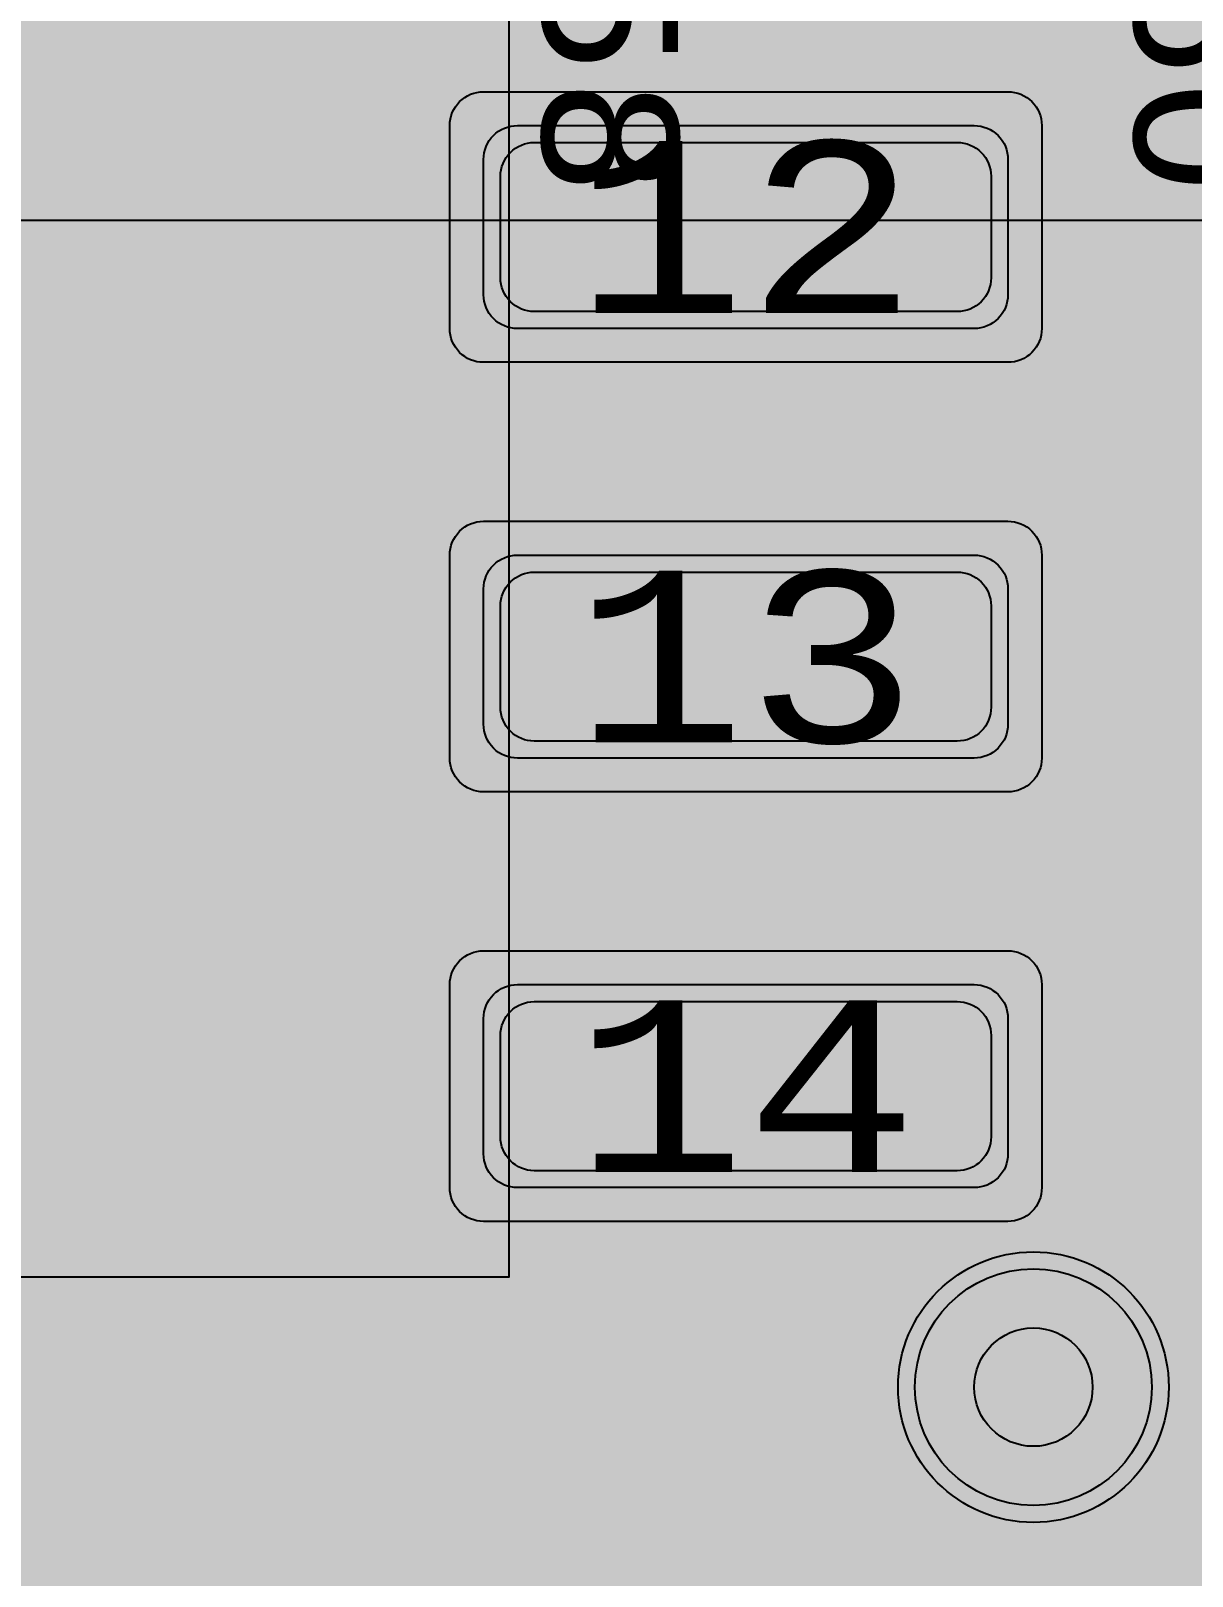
# Model space of a CAD drawing. Extents: x -28 to 199, y -61 to 255.
# Drawn here: x 74.337 to 77.769, y 126.741 to 131.31 of the extents above; entities that cross this region are included whole.
import ezdxf
from ezdxf.enums import TextEntityAlignment as Align

# ---------------------------------------------------------------- set-up
doc = ezdxf.new("R2010")
doc.units = 0
doc.header["$MEASUREMENT"] = 0
for name, color, linetype in [('ASSEMBLY_OUTLINES_BTM', 191, 'CONTINUOUS'), ('ASSEMBLY_PART_NUMBERS_BTM', 191, 'CONTINUOUS'), ('ASSEMBLY_PART_NUMBERS_TOP', 102, 'CONTINUOUS'), ('ASSEMBLY_REF_DES_TOP', 102, 'CONTINUOUS'), ('DRILL_DRAWING', 21, 'CONTINUOUS'), ('GENERATED_SILKSCREEN_BTM', 255, 'CONTINUOUS'), ('GENERATED_SILKSCREEN_TOP', 140, 'CONTINUOUS'), ('PART_PADS_SMD_BTM', 10, 'CONTINUOUS'), ('PIN_NUMBERS_BTM', 8, 'CONTINUOUS'), ('PIN_NUMBERS_TOP', 8, 'CONTINUOUS'), ('PLACEMENT_OUTLINES_BTM', 222, 'CONTINUOUS'), ('PLANE_DATA_LAYER_3', 81, 'CONTINUOUS'), ('PLANE_SHAPES_LAYER_2', 230, 'CONTINUOUS'), ('PLANE_SHAPES_LAYER_3', 81, 'CONTINUOUS'), ('SILKSCREEN_OUTLINES_BTM', 211, 'CONTINUOUS'), ('SILKSCREEN_REF_DES_BTM', 211, 'CONTINUOUS'), ('SILKSCREEN_REF_DES_TOP', 150, 'CONTINUOUS'), ('SOLDERMASK_PADS_BTM', 12, 'CONTINUOUS'), ('SOLDERPASTE_PADS_BTM', 12, 'CONTINUOUS'), ('TRACES_LAYER_3', 81, 'CONTINUOUS'), ('TRACES_LAYER_BOTTOM', 10, 'CONTINUOUS'), ('TRACES_LAYER_TOP', 150, 'CONTINUOUS'), ('VIA_HOLES_LAYER_2', 30, 'CONTINUOUS'), ('VIA_HOLES_LAYER_3', 30, 'CONTINUOUS'), ('VIA_HOLES_LAYER_BOTTOM', 30, 'CONTINUOUS'), ('VIA_HOLES_LAYER_TOP', 30, 'CONTINUOUS'), ('VIA_PADS_LAYER_2', 230, 'CONTINUOUS'), ('VIA_PADS_LAYER_3', 81, 'CONTINUOUS'), ('VIA_PADS_LAYER_BOTTOM', 10, 'CONTINUOUS'), ('VIA_PADS_LAYER_TOP', 150, 'CONTINUOUS')]:
    doc.layers.add(name, color=color, linetype=linetype)
doc.styles.add('COURIER_NEW', font='COUR.TTF')
doc.styles.add('VERDANA', font='verdana.TTF')
doc.styles.add('VERIBEST_GERBER_0', font='txt')

msp = doc.modelspace()

# ---------------------------------------------------------------- hatches: boundary and pattern name
at = {"layer": 'PLANE_DATA_LAYER_3'}
msp.add_hatch(color=256, dxfattribs=at).paths.add_polyline_path([(90.5, 131.9238, 0.414213562373095), (90.4238, 132), (89.151608, 132, 0.2077197287406241), (89.095935, 131.975828, -0.4341762244007766), (86.904065, 131.975828, 0.2077197287406241), (86.848392, 132), (75.822191, 132, 0.3837468396798666), (75.746412, 131.931796, -0.9000420624188533), (74.453588, 131.931796, 0.3837468396798666), (74.377809, 132), (65.171893, 132, 0.381510988498814), (65.096178, 131.932387, -0.8929967167370192), (63.903822, 131.932387, 0.381510988498811), (63.828107, 132), (63.171893, 132, 0.381510988498811), (63.096178, 131.932387, -0.8929967167370199), (61.903822, 131.932387, 0.381510988498811), (61.828107, 132), (56.5762, 132, 0.414213562373095), (56.5, 131.9238), (56.5, 129.500008, -0.414213562373095), (56.499992, 129.5), (53.750008, 129.5, -0.414213562373095), (53.75, 129.500008), (53.75, 130.6738, 0.414213562373095), (53.6738, 130.75), (52.5762, 130.75, 0.414213562373095), (52.5, 130.6738), (52.5, 128.3262, 0.414213562373095), (52.5762, 128.25), (57.6738, 128.25, 0.414213562373095), (57.75, 128.3262), (57.75, 130.749992, -0.414213562373095), (57.750008, 130.75), (71.78485, 130.75, 0.3639327407852699), (71.859891, 130.812958, -0.8389789206874099), (73.140109, 130.812958, 0.3639327407852698), (73.21515, 130.75), (89.249992, 130.75, -0.414213562373095), (89.25, 130.749992), (89.25, 127.5762, 0.414213562373095), (89.3262, 127.5), (90.4238, 127.5, 0.414213562373095), (90.5, 127.5762)], flags=0)
at = {"layer": 'PLANE_SHAPES_LAYER_2'}
h = msp.add_hatch(color=256, dxfattribs=at)
h.paths.add_polyline_path([(169.5, 129.25), (149.5, 129.25), (142.25, 122), (142.25, 90.5), (147.5, 90.5), (147.5, 80), (154, 80), (154, 69.25), (131.75, 69.25), (131.75, 73.25), (121.25, 73.25), (121.25, 81), (110.5, 81), (110.5, 125.75), (106.5, 125.75), (106.5, 128.75), (93.5, 128.75), (93.5, 120.25), (91.75, 120.25), (91.75, 121.5), (80, 121.5), (80, 118.25), (73.25, 118.25), (73.25, 124.5), (67.5, 124.5), (67.5, 128), (57.75, 128), (57.75, 120.25), (55.25, 120.25), (55.25, 121.5), (47.5, 121.5), (47.5, 119), (35, 119), (35, 134.75), (32.75, 134.75), (32.75, 159.75), (29.25, 159.75), (29.25, 175.25), (22.5, 175.25), (22.5, 195.25), (17.25, 195.25), (17.25, 198), (22.5, 198), (22.5, 216.5), (40.25, 216.5), (40.25, 235.5), (54.5, 235.5), (54.5, 254), (87.25, 254), (87.25, 236.25), (86.25, 236.25), (86.25, 228.75), (81, 228.75), (81, 218.75), (95.25, 218.75), (95.25, 194.5), (87, 194.5), (87, 172), (131.1, 172), (131.1, 208.75), (115.5, 208.75), (115.5, 213.75), (106.75, 213.75), (106.75, 218.75), (110.25, 222.25), (110.25, 226.25), (142.5, 226.25), (142.5, 221.5), (160.5, 221.5), (160.5, 240.75), (169.5, 240.75)])
h.paths.add_polyline_path([(35.5, 149.5), (41.75, 149.5), (41.75, 152), (39.25, 152), (39.25, 154), (37.75, 154), (37.75, 152), (35.5, 152)], flags=16)
h.paths.add_polyline_path([(37.5, 125.75), (37.5, 128.75), (42.75, 128.75), (42.75, 125.75)], flags=16)
h.paths.add_polyline_path([(52, 127.75), (52, 130.75), (54.25, 130.75), (54.25, 127.75)], flags=16)
h.paths.add_polyline_path([(50.75, 219.5), (50.75, 226.5), (71.75, 226.5), (71.75, 219.5)], flags=16)
h.paths.add_polyline_path([(66.5, 150.75), (66.5, 177.5), (72.25, 177.5), (72.25, 150.75)], flags=16)
h.paths.add_polyline_path([(47.25, 185.25), (73, 185.25), (73, 188.25), (70.25, 188.25), (70.25, 191), (47.25, 191)], flags=16)
h.paths.add_polyline_path([(84.5, 208), (84.5, 212.75), (85, 212.75), (85, 208)], flags=16)
h.paths.add_polyline_path([(61.5, 137.25), (87.75, 137.25), (87.75, 140.5), (84.75, 140.5), (84.75, 143), (61.5, 143)], flags=16)
h.paths.add_polyline_path([(88.75, 127), (88.75, 130), (91, 130), (91, 127)], flags=16)
h.paths.add_polyline_path([(85.5, 130.25), (85.5, 132.5), (91, 132.5), (91, 130.25)], flags=16)
h.paths.add_polyline_path([(108.75, 142.25), (135.75, 142.25), (135.75, 145.75), (132.25, 145.75), (132.25, 149), (108.75, 149)], flags=16)
h.paths.add_polyline_path([(114.25, 126.75), (140.75, 126.75), (140.75, 129.75), (137.25, 129.75), (137.25, 133), (114.25, 133)], flags=16)
h.paths.add_polyline_path([(155.25, 180.25), (166.25, 180.25), (166.25, 186.25), (152.25, 186.25), (152.25, 183), (155.25, 183)], flags=16)
at = {"layer": 'PLANE_SHAPES_LAYER_3'}
h = msp.add_hatch(color=256, dxfattribs=at)
h.paths.add_polyline_path([(169.5, 129.25), (149.5, 129.25), (142.25, 122), (142.25, 90.5), (147.5, 90.5), (147.5, 80), (154, 80), (154, 69.25), (131.75, 69.25), (131.75, 73.25), (121.25, 73.25), (121.25, 81), (110.5, 81), (110.5, 125.75), (106.5, 125.75), (106.5, 128.75), (93.5, 128.75), (93.5, 120.25), (91.75, 120.25), (91.75, 121.5), (80, 121.5), (80, 118.25), (73.25, 118.25), (73.25, 124.5), (67.5, 124.5), (67.5, 127.75), (58.25, 127.75), (58.25, 130.25), (88.75, 130.25), (88.75, 127), (91, 127), (91, 132.5), (55, 132.5), (55, 131.25), (52, 131.25), (52, 127.75), (55, 127.75), (55, 127.25), (57.75, 127.25), (57.75, 120.25), (55.25, 120.25), (55.25, 121.5), (47.5, 121.5), (47.5, 119), (35, 119), (35, 134.75), (32.75, 134.75), (32.75, 159.75), (29.25, 159.75), (29.25, 175.25), (22.5, 175.25), (22.5, 195.25), (17.25, 195.25), (17.25, 198), (22.5, 198), (22.5, 216.5), (40.25, 216.5), (40.25, 235.5), (54.5, 235.5), (54.5, 254), (87.25, 254), (87.25, 236.25), (86.25, 236.25), (86.25, 228.75), (81, 228.75), (81, 218.75), (95.25, 218.75), (95.25, 194.5), (87, 194.5), (87, 172), (131.1, 172), (131.1, 208.75), (115.5, 208.75), (115.5, 213.75), (106.75, 213.75), (106.75, 218.75), (110.25, 222.25), (110.25, 226.25), (142.5, 226.25), (142.5, 221.5), (160.5, 221.5), (160.5, 240.75), (169.5, 240.75)])
h.paths.add_polyline_path([(35.5, 149.5), (41.75, 149.5), (41.75, 152), (39.25, 152), (39.25, 154), (37.75, 154), (37.75, 152), (35.5, 152)], flags=16)
h.paths.add_polyline_path([(37.5, 125.75), (37.5, 128.75), (42.75, 128.75), (42.75, 125.75)], flags=16)
h.paths.add_polyline_path([(50.75, 219.5), (50.75, 226.5), (71.75, 226.5), (71.75, 219.5)], flags=16)
h.paths.add_polyline_path([(66.5, 150.75), (66.5, 177.5), (72.25, 177.5), (72.25, 150.75)], flags=16)
h.paths.add_polyline_path([(47.25, 185.25), (73, 185.25), (73, 188.25), (70.25, 188.25), (70.25, 191), (47.25, 191)], flags=16)
h.paths.add_polyline_path([(84.5, 208), (84.5, 212.75), (85, 212.75), (85, 208)], flags=16)
h.paths.add_polyline_path([(61.5, 137.25), (87.75, 137.25), (87.75, 140.5), (84.75, 140.5), (84.75, 143), (61.5, 143)], flags=16)
h.paths.add_polyline_path([(108.75, 142.25), (135.75, 142.25), (135.75, 145.75), (132.25, 145.75), (132.25, 149), (108.75, 149)], flags=16)
h.paths.add_polyline_path([(114.25, 126.75), (140.75, 126.75), (140.75, 129.75), (137.25, 129.75), (137.25, 133), (114.25, 133)], flags=16)
h.paths.add_polyline_path([(155.25, 180.25), (166.25, 180.25), (166.25, 186.25), (152.25, 186.25), (152.25, 183), (155.25, 183)], flags=16)
at = {"layer": 'VIA_HOLES_LAYER_2'}
h = msp.add_hatch(color=256, dxfattribs=at)
edge = h.paths.add_edge_path()
edge.add_arc((77.3, 127.3), 0.175, 0, 360)
at = {"layer": 'VIA_HOLES_LAYER_3'}
h = msp.add_hatch(color=256, dxfattribs=at)
edge = h.paths.add_edge_path()
edge.add_arc((77.3, 127.3), 0.175, 0, 360)
at = {"layer": 'VIA_HOLES_LAYER_BOTTOM'}
h = msp.add_hatch(color=256, dxfattribs=at)
edge = h.paths.add_edge_path()
edge.add_arc((77.3, 127.3), 0.175, 0, 360)
at = {"layer": 'VIA_HOLES_LAYER_TOP'}
h = msp.add_hatch(color=256, dxfattribs=at)
edge = h.paths.add_edge_path()
edge.add_arc((77.3, 127.3), 0.175, 0, 360)

# ---------------------------------------------------------------- linework, layer by layer
at = {"layer": 'ASSEMBLY_OUTLINES_BTM', "const_width": 0.2}
msp.add_lwpolyline([(71.75, 127.625), (71.75, 136.375), (75.75, 136.375), (75.75, 127.625)], close=True, dxfattribs=at)
at = {"layer": 'GENERATED_SILKSCREEN_BTM', "const_width": 0.15}
for points in [[(75.750005, 131.103206, 1.45686e-05), (75.749995, 131.103204), (75.749995, 131.626796, 1.45686e-05), (75.750005, 131.626794), (75.750005, 131.103206)], [(75.750005, 129.833206, 1.45686e-05), (75.749995, 129.833204), (75.749995, 130.356796, 1.45686e-05), (75.750005, 130.356794), (75.750005, 129.833206)], [(75.750005, 128.563206, 1.45686e-05), (75.749995, 128.563204), (75.749995, 129.086796, 1.45686e-05), (75.750005, 129.086794), (75.750005, 128.563206)], [(75.750005, 127.625, -0.4142135624), (75.75, 127.624995), (71.75, 127.624995, -0.4142135624), (71.749995, 127.625), (71.749995, 127.816794, 1.45686e-05), (71.750005, 127.816796), (71.750005, 127.625005), (75.749995, 127.625005), (75.749995, 127.816796, 1.45686e-05), (75.750005, 127.816794), (75.750005, 127.625)]]:
    msp.add_lwpolyline(points, format="xyb", dxfattribs=at)
for points in [[(77.7608, 130.2256), (77.7592, 130.2232), (77.7552, 130.2224), (77.7512, 130.22), (77.7472, 130.22), (77.5824, 130.22), (77.5784, 130.22), (77.576, 130.2224), (77.5736, 130.2224), (77.5728, 130.2232), (77.572, 130.224), (77.5696, 130.2256), (77.46, 130.3616), (77.4584, 130.3656), (77.4576, 130.368), (77.4568, 130.372), (77.4568, 130.7752), (77.4584, 130.7824), (77.4624, 130.7864), (77.4672, 130.7912), (77.4728, 130.7928), (78.2408, 130.7928)], [(77.4896, 130.7592), (77.4896, 130.376), (77.5904, 130.252), (77.7392, 130.252), (77.8408, 130.376), (77.8408, 130.7592), (77.4896, 130.7592)], [(77.8624, 130.3536), (77.7608, 130.2256)], [(78.1176, 130.0288), (77.684, 129.4968), (77.5904, 129.4968), (77.4896, 129.6216), (77.4896, 129.88), (77.596, 130.0104), (77.5976, 130.016), (77.5968, 130.0208), (77.5944, 130.0264), (77.5896, 130.0296), (77.5848, 130.0328), (77.5792, 130.0336), (77.5736, 130.0328), (77.5696, 130.0288), (77.46, 129.8944), (77.4592, 129.8912), (77.4584, 129.8888), (77.4576, 129.888), (77.4568, 129.8848), (77.4568, 129.6152), (77.4576, 129.612), (77.4576, 129.6112), (77.4584, 129.6104), (77.4592, 129.608), (77.46, 129.6048)], [(77.46, 129.6048), (77.5696, 129.4704), (77.5736, 129.468), (77.5768, 129.4672), (77.5792, 129.4656), (77.5824, 129.4648), (77.692, 129.4648), (77.6944, 129.4656), (77.7, 129.4672), (77.704, 129.468), (77.7056, 129.4704), (78.1384, 130.0032)], [(77.732, 129.1296), (77.7328, 129.1328), (77.7336, 129.1352), (77.7352, 129.1384), (77.8232, 129.2472), (77.4896, 129.2472), (77.4896, 128.7248), (77.488, 128.7192), (77.4848, 128.7144), (77.4792, 128.712), (77.4736, 128.7112), (77.4672, 128.712), (77.4616, 128.7144), (77.4584, 128.7192), (77.4568, 128.7248), (77.4568, 129.2648), (77.4584, 129.2704), (77.4624, 129.2744), (77.4672, 129.2792), (77.4728, 129.2808), (77.8576, 129.2808)], [(77.8704, 129.2544), (77.764, 129.124), (77.764, 128.8656), (77.8656, 128.7408)], [(77.8456, 128.7136), (77.844, 128.7144), (77.7352, 128.8496), (77.7336, 128.8536), (77.7328, 128.856), (77.732, 128.86), (77.732, 129.1296)], [(77.732, 128.3736), (77.7328, 128.3768), (77.7336, 128.3792), (77.7352, 128.3824), (77.8232, 128.4912), (77.4896, 128.4912), (77.4896, 127.9688), (77.488, 127.9632), (77.4848, 127.9584), (77.4792, 127.956), (77.4736, 127.9552), (77.4672, 127.956), (77.4616, 127.9584), (77.4584, 127.9632), (77.4568, 127.9688), (77.4568, 128.5088), (77.4584, 128.5144), (77.4624, 128.5184), (77.4672, 128.5232), (77.4728, 128.5248), (77.8576, 128.5248)], [(77.8704, 128.4984), (77.764, 128.368), (77.764, 128.1096), (77.8656, 127.9848)], [(77.8456, 127.9576), (77.844, 127.9584), (77.7352, 128.0936), (77.7336, 128.0976), (77.7328, 128.1), (77.732, 128.104), (77.732, 128.3736)]]:
    msp.add_lwpolyline(points, dxfattribs=at)
at = {"layer": 'GENERATED_SILKSCREEN_TOP', "const_width": 0.15}
for points in [[(76.7092, 130.5752), (76.7108, 130.5728), (76.7148, 130.572), (76.7188, 130.5696), (76.7228, 130.5696), (76.8876, 130.5696), (76.8916, 130.5696), (76.894, 130.572), (76.8964, 130.572), (76.8972, 130.5728), (76.898, 130.5736), (76.9004, 130.5752), (77.01, 130.7112), (77.0116, 130.7152), (77.0124, 130.7176), (77.0132, 130.7216), (77.0132, 131.1248), (77.0116, 131.132), (77.0076, 131.136), (77.0036, 131.1408), (76.9972, 131.1424), (76.2292, 131.1424), (76.2228, 131.1408), (76.2188, 131.1368), (76.2164, 131.132), (76.2156, 131.1264), (76.2164, 131.12), (76.2188, 131.1144), (76.2228, 131.1104), (76.2292, 131.1088), (76.5972, 131.1088), (76.5972, 130.7328), (76.2244, 130.6016), (76.2188, 130.5984), (76.2156, 130.5928), (76.2148, 130.5864), (76.2164, 130.5816), (76.2196, 130.5768), (76.2236, 130.5728), (76.2284, 130.5704), (76.2348, 130.572), (76.6076, 130.7032), (76.7092, 130.5752)], [(74.5092, 130.5256), (74.5108, 130.5232), (74.5148, 130.5224), (74.5188, 130.52), (74.5228, 130.52), (74.6876, 130.52), (74.6916, 130.52), (74.694, 130.5224), (74.6964, 130.5224), (74.6972, 130.5232), (74.698, 130.524), (74.7004, 130.5256), (74.81, 130.6616), (74.8116, 130.6656), (74.8124, 130.668), (74.8132, 130.672), (74.8132, 131.0752), (74.8116, 131.0824), (74.8076, 131.0864), (74.8036, 131.0912), (74.7972, 131.0928), (74.0292, 131.0928)], [(76.9804, 131.1088), (76.9804, 130.7256), (76.8796, 130.6016), (76.7308, 130.6016), (76.6292, 130.7256), (76.6292, 131.1088), (76.9804, 131.1088)], [(74.0292, 131.0592), (74.3972, 131.0592), (74.3972, 130.6832), (74.0244, 130.552)], [(74.7804, 131.0592), (74.7804, 130.676), (74.6796, 130.552), (74.5308, 130.552), (74.4292, 130.676), (74.4292, 131.0592), (74.7804, 131.0592)], [(74.0348, 130.5224), (74.4076, 130.6536), (74.5092, 130.5256)], [(76.2292, 129.9), (76.2236, 129.8992), (76.2188, 129.8952), (76.2164, 129.8896), (76.2156, 129.884), (76.2164, 129.8784), (76.2188, 129.8736), (76.2236, 129.8696), (76.2292, 129.868), (76.4716, 129.868), (76.4716, 129.8304), (76.4732, 129.8248), (76.4764, 129.82), (76.482, 129.8176), (76.4876, 129.8168), (76.494, 129.8176), (76.4996, 129.82), (76.5036, 129.8248), (76.5052, 129.8304), (76.5052, 129.868), (76.9748, 129.868), (76.9788, 129.8688), (76.982, 129.8704), (76.9852, 129.8744), (76.9876, 129.8784), (76.9892, 129.8832), (76.99, 129.888), (76.9892, 129.892), (76.986, 129.896), (76.5004, 130.3816), (76.4956, 130.3848), (76.4908, 130.3864), (76.486, 130.3856), (76.4804, 130.3824), (76.4764, 130.3808), (76.474, 130.3776), (76.4724, 130.3744), (76.4716, 130.3704), (76.4716, 129.9), (76.2292, 129.9)], [(74.0292, 129.8184), (74.2716, 129.8184), (74.2716, 129.7808), (74.2732, 129.7752), (74.2764, 129.7704), (74.282, 129.768), (74.2876, 129.7672), (74.294, 129.768), (74.2996, 129.7704), (74.3036, 129.7752), (74.3052, 129.7808), (74.3052, 129.8184), (74.7748, 129.8184), (74.7788, 129.8192), (74.782, 129.8208), (74.7852, 129.8248), (74.7876, 129.8288), (74.7892, 129.8336), (74.79, 129.8384), (74.7892, 129.8424), (74.786, 129.8464), (74.3004, 130.332), (74.2956, 130.3352), (74.2908, 130.3368), (74.286, 130.336), (74.2804, 130.3328), (74.2764, 130.3312), (74.274, 130.328), (74.2724, 130.3248), (74.2716, 130.3208), (74.2716, 129.8504), (74.0292, 129.8504)], [(76.5052, 130.3304), (76.934, 129.9), (76.5052, 129.9), (76.5052, 130.3304)], [(74.3052, 130.2808), (74.734, 129.8504), (74.3052, 129.8504), (74.3052, 130.2808)], [(76.738, 129.4792), (76.7372, 129.4824), (76.7364, 129.4848), (76.7348, 129.488), (76.6468, 129.5968), (76.9804, 129.5968), (76.9804, 129.0744), (76.982, 129.0688), (76.9852, 129.064), (76.9908, 129.0616), (76.9964, 129.0608), (77.0028, 129.0616), (77.0084, 129.064), (77.0116, 129.0688), (77.0132, 129.0744), (77.0132, 129.6144), (77.0116, 129.62), (77.0076, 129.624), (77.0036, 129.6288), (76.9972, 129.6304), (76.6124, 129.6304), (76.6068, 129.6296), (76.6028, 129.6272), (76.6004, 129.624), (76.5988, 129.6184), (76.5972, 129.6144), (76.5964, 129.6112), (76.5972, 129.6072), (76.5996, 129.604), (76.706, 129.4736), (76.706, 129.2152), (76.6044, 129.0904), (76.3468, 129.0904), (76.2468, 129.2152), (76.2468, 129.4736), (76.3524, 129.604), (76.3548, 129.6096), (76.3548, 129.6144), (76.3516, 129.6192), (76.3476, 129.624), (76.342, 129.6272), (76.3364, 129.628), (76.3332, 129.628), (76.3308, 129.6272), (76.3268, 129.6232), (76.2164, 129.488), (76.2148, 129.4856), (76.2148, 129.4824), (76.2132, 129.4792), (76.2132, 129.2096), (76.2132, 129.2072), (76.214, 129.2064), (76.214, 129.2056), (76.2148, 129.204), (76.2148, 129.2024), (76.2164, 129.1992), (76.3268, 129.064), (76.3292, 129.0616), (76.3308, 129.0608), (76.3356, 129.0592), (76.3388, 129.0584), (76.6124, 129.0584), (76.6164, 129.0592), (76.6204, 129.0608), (76.622, 129.0608), (76.6228, 129.0616), (76.6244, 129.0632), (76.626, 129.064), (76.7348, 129.1992), (76.7364, 129.2032), (76.7372, 129.2056), (76.738, 129.2096), (76.738, 129.4792)], [(74.538, 129.4296), (74.5372, 129.4328), (74.5364, 129.4352), (74.5348, 129.4384), (74.4468, 129.5472), (74.7804, 129.5472), (74.7804, 129.0248), (74.782, 129.0192), (74.7852, 129.0144), (74.7908, 129.012), (74.7964, 129.0112), (74.8028, 129.012), (74.8084, 129.0144), (74.8116, 129.0192), (74.8132, 129.0248), (74.8132, 129.5648), (74.8116, 129.5704), (74.8076, 129.5744), (74.8036, 129.5792), (74.7972, 129.5808), (74.4124, 129.5808), (74.4068, 129.58), (74.4028, 129.5776), (74.4004, 129.5744), (74.3988, 129.5688), (74.3972, 129.5648), (74.3964, 129.5616), (74.3972, 129.5576), (74.3996, 129.5544), (74.506, 129.424), (74.506, 129.1656), (74.4044, 129.0408), (74.1468, 129.0408)], [(74.1388, 129.0088), (74.4124, 129.0088), (74.4164, 129.0096), (74.4204, 129.0112), (74.422, 129.0112), (74.4228, 129.012), (74.4244, 129.0136), (74.426, 129.0144), (74.5348, 129.1496), (74.5364, 129.1536), (74.5372, 129.156), (74.538, 129.16), (74.538, 129.4296)], [(74.022, 128.6864), (74.7892, 128.2552), (74.7932, 128.2536), (74.7964, 128.2536), (74.7996, 128.2536), (74.8028, 128.2552), (74.8076, 128.2576), (74.8108, 128.2608), (74.8124, 128.2648), (74.8132, 128.2688), (74.8132, 128.8088), (74.8116, 128.8144), (74.8076, 128.8184), (74.8028, 128.8216), (74.7964, 128.8224), (74.7908, 128.8216), (74.7852, 128.8184), (74.7812, 128.8144), (74.7804, 128.8088), (74.7804, 128.296), (74.0372, 128.7136)], [(76.718, 128.3368), (76.6412, 128.3624), (76.5644, 128.3368), (76.562, 128.3368), (76.5588, 128.336), (76.3116, 128.336), (76.3092, 128.336), (76.3068, 128.3368), (76.3036, 128.3376), (76.3004, 128.3408), (76.218, 128.4208), (76.2148, 128.424), (76.214, 128.4288), (76.2132, 128.432), (76.2132, 128.7256), (76.2132, 128.728), (76.214, 128.7304), (76.2148, 128.7336), (76.218, 128.7368), (76.3004, 128.8168), (76.3036, 128.82), (76.3068, 128.8216), (76.3116, 128.8216), (76.5588, 128.8216), (76.562, 128.8216), (76.5636, 128.8216), (76.5644, 128.8208), (76.6412, 128.7952), (76.718, 128.8208), (76.7188, 128.8216), (76.7236, 128.8216), (76.9156, 128.8216), (76.9188, 128.8216), (76.9228, 128.82), (76.9268, 128.8168), (77.0092, 128.7368), (77.0116, 128.7336), (77.0124, 128.7304), (77.0132, 128.728), (77.0132, 128.7256), (77.0132, 128.432), (77.0124, 128.4288), (77.0116, 128.424), (77.0092, 128.4208), (76.9268, 128.3408), (76.922, 128.3376), (76.9188, 128.3368), (76.9156, 128.336), (76.7236, 128.336), (76.7204, 128.336), (76.7188, 128.3368), (76.718, 128.3368)], [(76.5556, 128.7896), (76.3188, 128.7896), (76.246, 128.7176), (76.246, 128.4384), (76.3188, 128.368), (76.5556, 128.368), (76.6244, 128.3912), (76.6244, 128.768), (76.5556, 128.7896)], [(76.9068, 128.7896), (76.7252, 128.7896), (76.6564, 128.768), (76.6564, 128.3912), (76.7252, 128.368), (76.9068, 128.368), (76.9804, 128.4384), (76.9804, 128.7176), (76.9068, 128.7896)]]:
    msp.add_lwpolyline(points, dxfattribs=at)
at = {"layer": 'PART_PADS_SMD_BTM'}
for points in [[(75.675, 130.93, -0.4142135624), (75.775, 131.03), (77.125, 131.03, -0.4142135624), (77.225, 130.93), (77.225, 130.53, -0.4142135624), (77.125, 130.43), (75.775, 130.43, -0.4142135624), (75.675, 130.53)], [(75.675, 129.66, -0.4142135624), (75.775, 129.76), (77.125, 129.76, -0.4142135624), (77.225, 129.66), (77.225, 129.26, -0.4142135624), (77.125, 129.16), (75.775, 129.16, -0.4142135624), (75.675, 129.26)], [(75.675, 128.39, -0.4142135624), (75.775, 128.49), (77.125, 128.49, -0.4142135624), (77.225, 128.39), (77.225, 127.99, -0.4142135624), (77.125, 127.89), (75.775, 127.89, -0.4142135624), (75.675, 127.99)]]:
    msp.add_lwpolyline(points, format="xyb", close=True, dxfattribs=at)
at = {"layer": 'PLACEMENT_OUTLINES_BTM'}
msp.add_lwpolyline([(71.75, 127.625), (71.75, 136.375), (75.75, 136.375), (75.75, 127.625)], close=True, dxfattribs=at)
at = {"layer": 'PLANE_DATA_LAYER_3'}
msp.add_lwpolyline([(73.21515, 130.75), (89.249992, 130.75, -0.4142135624), (89.25, 130.749992), (89.25, 127.5762, 0.4142135624), (89.3262, 127.5), (90.4238, 127.5, 0.4142135624), (90.5, 127.5762), (90.5, 131.9238, 0.4142135624), (90.4238, 132), (89.151608, 132, 0.2077197287), (89.095935, 131.975828, -0.4341762244), (86.904065, 131.975828, 0.2077197287), (86.848392, 132), (75.822191, 132, 0.3837468397), (75.746412, 131.931796, -0.9000420624), (74.453588, 131.931796, 0.3837468397), (74.377809, 132), (65.171893, 132, 0.3815109885)], format="xyb", dxfattribs=at)
at = {"layer": 'PLANE_SHAPES_LAYER_3'}
msp.add_solid([(56.5, 130.75), (90.5, 130.75), (56.5, 132), (90.5, 132)], dxfattribs=at)
at = {"layer": 'SILKSCREEN_OUTLINES_BTM'}
msp.add_lwpolyline([(71.75, 127.625), (71.75, 136.375), (75.75, 136.375), (75.75, 127.625)], close=True, dxfattribs=at)
msp.add_lwpolyline([(71.75, 127.625), (71.75, 136.375), (75.75, 136.375), (75.75, 127.625)], close=True, dxfattribs=at)
at = {"layer": 'SOLDERMASK_PADS_BTM'}
for points in [[(75.575, 131.03, -0.4142135624), (75.675, 131.13), (77.225, 131.13, -0.4142135624), (77.325, 131.03), (77.325, 130.43, -0.4142135624), (77.225, 130.33), (75.675, 130.33, -0.4142135624), (75.575, 130.43)], [(75.575, 129.76, -0.4142135624), (75.675, 129.86), (77.225, 129.86, -0.4142135624), (77.325, 129.76), (77.325, 129.16, -0.4142135624), (77.225, 129.06), (75.675, 129.06, -0.4142135624), (75.575, 129.16)], [(75.575, 128.49, -0.4142135624), (75.675, 128.59), (77.225, 128.59, -0.4142135624), (77.325, 128.49), (77.325, 127.89, -0.4142135624), (77.225, 127.79), (75.675, 127.79, -0.4142135624), (75.575, 127.89)]]:
    msp.add_lwpolyline(points, format="xyb", close=True, dxfattribs=at)
at = {"layer": 'SOLDERPASTE_PADS_BTM'}
for points in [[(75.725, 130.88, -0.4142135624), (75.825, 130.98), (77.075, 130.98, -0.4142135624), (77.175, 130.88), (77.175, 130.58, -0.4142135624), (77.075, 130.48), (75.825, 130.48, -0.4142135624), (75.725, 130.58)], [(75.725, 129.61, -0.4142135624), (75.825, 129.71), (77.075, 129.71, -0.4142135624), (77.175, 129.61), (77.175, 129.31, -0.4142135624), (77.075, 129.21), (75.825, 129.21, -0.4142135624), (75.725, 129.31)], [(75.725, 128.34, -0.4142135624), (75.825, 128.44), (77.075, 128.44, -0.4142135624), (77.175, 128.34), (77.175, 128.04, -0.4142135624), (77.075, 127.94), (75.825, 127.94, -0.4142135624), (75.725, 128.04)]]:
    msp.add_lwpolyline(points, format="xyb", close=True, dxfattribs=at)
at = {"layer": 'TRACES_LAYER_3', "const_width": 0.5}
msp.add_lwpolyline([(79.9, 129.9), (77.3, 127.3)], dxfattribs=at)
at = {"layer": 'TRACES_LAYER_BOTTOM', "const_width": 0.35}
for points in [[(76.45, 128.19), (75.975, 128.19), (74.122152, 126.337152), (68.286978, 126.337152), (66.390805, 128.233325), (66.390805, 130.465128), (65.997009, 130.858924), (65.997009, 130.960099)], [(76.45, 129.46), (76.45, 130.73)], [(76.45, 129.46), (77.55, 129.46), (77.91, 129.1), (79, 129.1)], [(77.3, 127.3), (77.39158, 127.39158), (77.39158, 127.72342), (76.925, 128.19), (76.45, 128.19)], [(79, 127.4), (78.223, 127.4), (78.123, 127.3), (77.3, 127.3)], [(76.5, 125.95), (76.6, 125.95), (77.387291, 126.737291), (77.387291, 127.212709), (77.3, 127.3)]]:
    msp.add_lwpolyline(points, dxfattribs=at)
at = {"layer": 'TRACES_LAYER_TOP', "const_width": 0.35}
for points in [[(51.5, 129.949655), (51.5, 130.524995), (51.994971, 131.019966), (70.641969, 131.019966), (72.436935, 129.225), (85.258269, 129.225), (85.800817, 129.767548), (91.252513, 129.767548), (91.5, 129.520061), (91.5, 128.35)], [(54.8, 130.2), (55.475, 130.2), (55.775, 130.5), (70.194822, 130.5), (72.076189, 128.618633), (80.922507, 128.618633), (81.718965, 127.822175), (87.202825, 127.822175), (87.425, 127.6), (88.25, 127.6)], [(87.1, 124.6), (84.465678, 127.234322), (83.964705, 127.234322), (83.957743, 127.241284), (81.592749, 127.241284), (80.834033, 128), (70.6, 128)]]:
    msp.add_lwpolyline(points, dxfattribs=at)
at = {"layer": 'VIA_HOLES_LAYER_2'}
msp.add_circle((77.3, 127.3), 0.175, dxfattribs=at)
at = {"layer": 'VIA_HOLES_LAYER_3'}
msp.add_circle((77.3, 127.3), 0.175, dxfattribs=at)
at = {"layer": 'VIA_HOLES_LAYER_BOTTOM'}
msp.add_circle((77.3, 127.3), 0.175, dxfattribs=at)
at = {"layer": 'VIA_HOLES_LAYER_TOP'}
msp.add_circle((77.3, 127.3), 0.175, dxfattribs=at)
at = {"layer": 'VIA_PADS_LAYER_2'}
msp.add_circle((77.3, 127.3), 0.4, dxfattribs=at)
at = {"layer": 'VIA_PADS_LAYER_3'}
msp.add_circle((77.3, 127.3), 0.4, dxfattribs=at)
at = {"layer": 'VIA_PADS_LAYER_BOTTOM'}
msp.add_circle((77.3, 127.3), 0.35, dxfattribs=at)
at = {"layer": 'VIA_PADS_LAYER_TOP'}
msp.add_circle((77.3, 127.3), 0.35, dxfattribs=at)

# ---------------------------------------------------------------- texts
at = {"layer": 'ASSEMBLY_PART_NUMBERS_BTM', "style": 'VERIBEST_GERBER_0', "text_generation_flag": 2}
for s, p in [('MPZ1608S221A_1', (87.5, 132.79)), ('ERJ-3EKF2000V', (85, 132.71)), ('ERJ-3EKF2000V', (79.75, 132.46)), ('MPZ1608S221A_1', (84, 131.21)), ('ERJ-3EKF10R0V', (84, 129.46)), ('ERJ-3EKF15R0V', (84, 127.71))]:
    msp.add_text(s, height=2.032, dxfattribs=at).set_placement(p, align=Align.TOP_LEFT)
at = {"layer": 'ASSEMBLY_PART_NUMBERS_TOP', "style": 'VERIBEST_GERBER_0'}
for s, p in [('ERJ-3GEY0R00V', (77.96, 147.75)), ('ERJ-3GEY0R00V', (79.71, 147.75)), ('ERJ-3EKF2000V', (76.04, 133)), ('ERJ-3EKF2000V', (79.04, 133))]:
    msp.add_text(s, height=2.032, rotation=270, dxfattribs=at).set_placement(p, align=Align.TOP_LEFT)
for p in [(62.5, 129.46), (64.5, 129.46)]:
    msp.add_text('TP-1_OSC_OSC', height=2.032, dxfattribs=at).set_placement(p, align=Align.TOP_LEFT)
at = {"layer": 'ASSEMBLY_REF_DES_TOP', "style": 'VERDANA'}
for s, p in [('R458', (76.25, 132.25)), ('R460', (78, 132.25))]:
    msp.add_text(s, height=0.4, rotation=270, dxfattribs=at).set_placement(p, align=Align.TOP_LEFT)
at = {"layer": 'DRILL_DRAWING', "style": 'VERIBEST_GERBER_0'}
for p in [(75.1, 132), (77.3, 127.3)]:
    msp.add_text('A', height=2, dxfattribs=at).set_placement(p, align=Align.MIDDLE_CENTER)
at = {"layer": 'PIN_NUMBERS_BTM', "style": 'COURIER_NEW'}
for s, p in [('12', (76.45, 130.73)), ('13', (76.45, 129.46)), ('14', (76.45, 128.19))]:
    msp.add_text(s, height=0.508, dxfattribs=at).set_placement(p, align=Align.MIDDLE_CENTER)
at = {"layer": 'PIN_NUMBERS_TOP', "style": 'COURIER_NEW'}
for s, p in [('12', (76.45, 130.73)), ('13', (76.45, 129.46)), ('14', (76.45, 128.19))]:
    msp.add_text(s, height=0.508, dxfattribs=at).set_placement(p, align=Align.MIDDLE_CENTER)
at = {"layer": 'SILKSCREEN_REF_DES_BTM', "style": 'VERIBEST_GERBER_0', "text_generation_flag": 2}
msp.add_text('R255', height=0.8, rotation=90, dxfattribs=at).set_placement((77.46, 130.9), align=Align.TOP_LEFT)
at = {"layer": 'SILKSCREEN_REF_DES_TOP', "style": 'VERIBEST_GERBER_0'}
for s, p in [('R458', (77.01, 131.25)), ('R457', (74.81, 131.2))]:
    msp.add_text(s, height=0.8, rotation=270, dxfattribs=at).set_placement(p, align=Align.TOP_LEFT)

doc.saveas('drawing.dxf')
